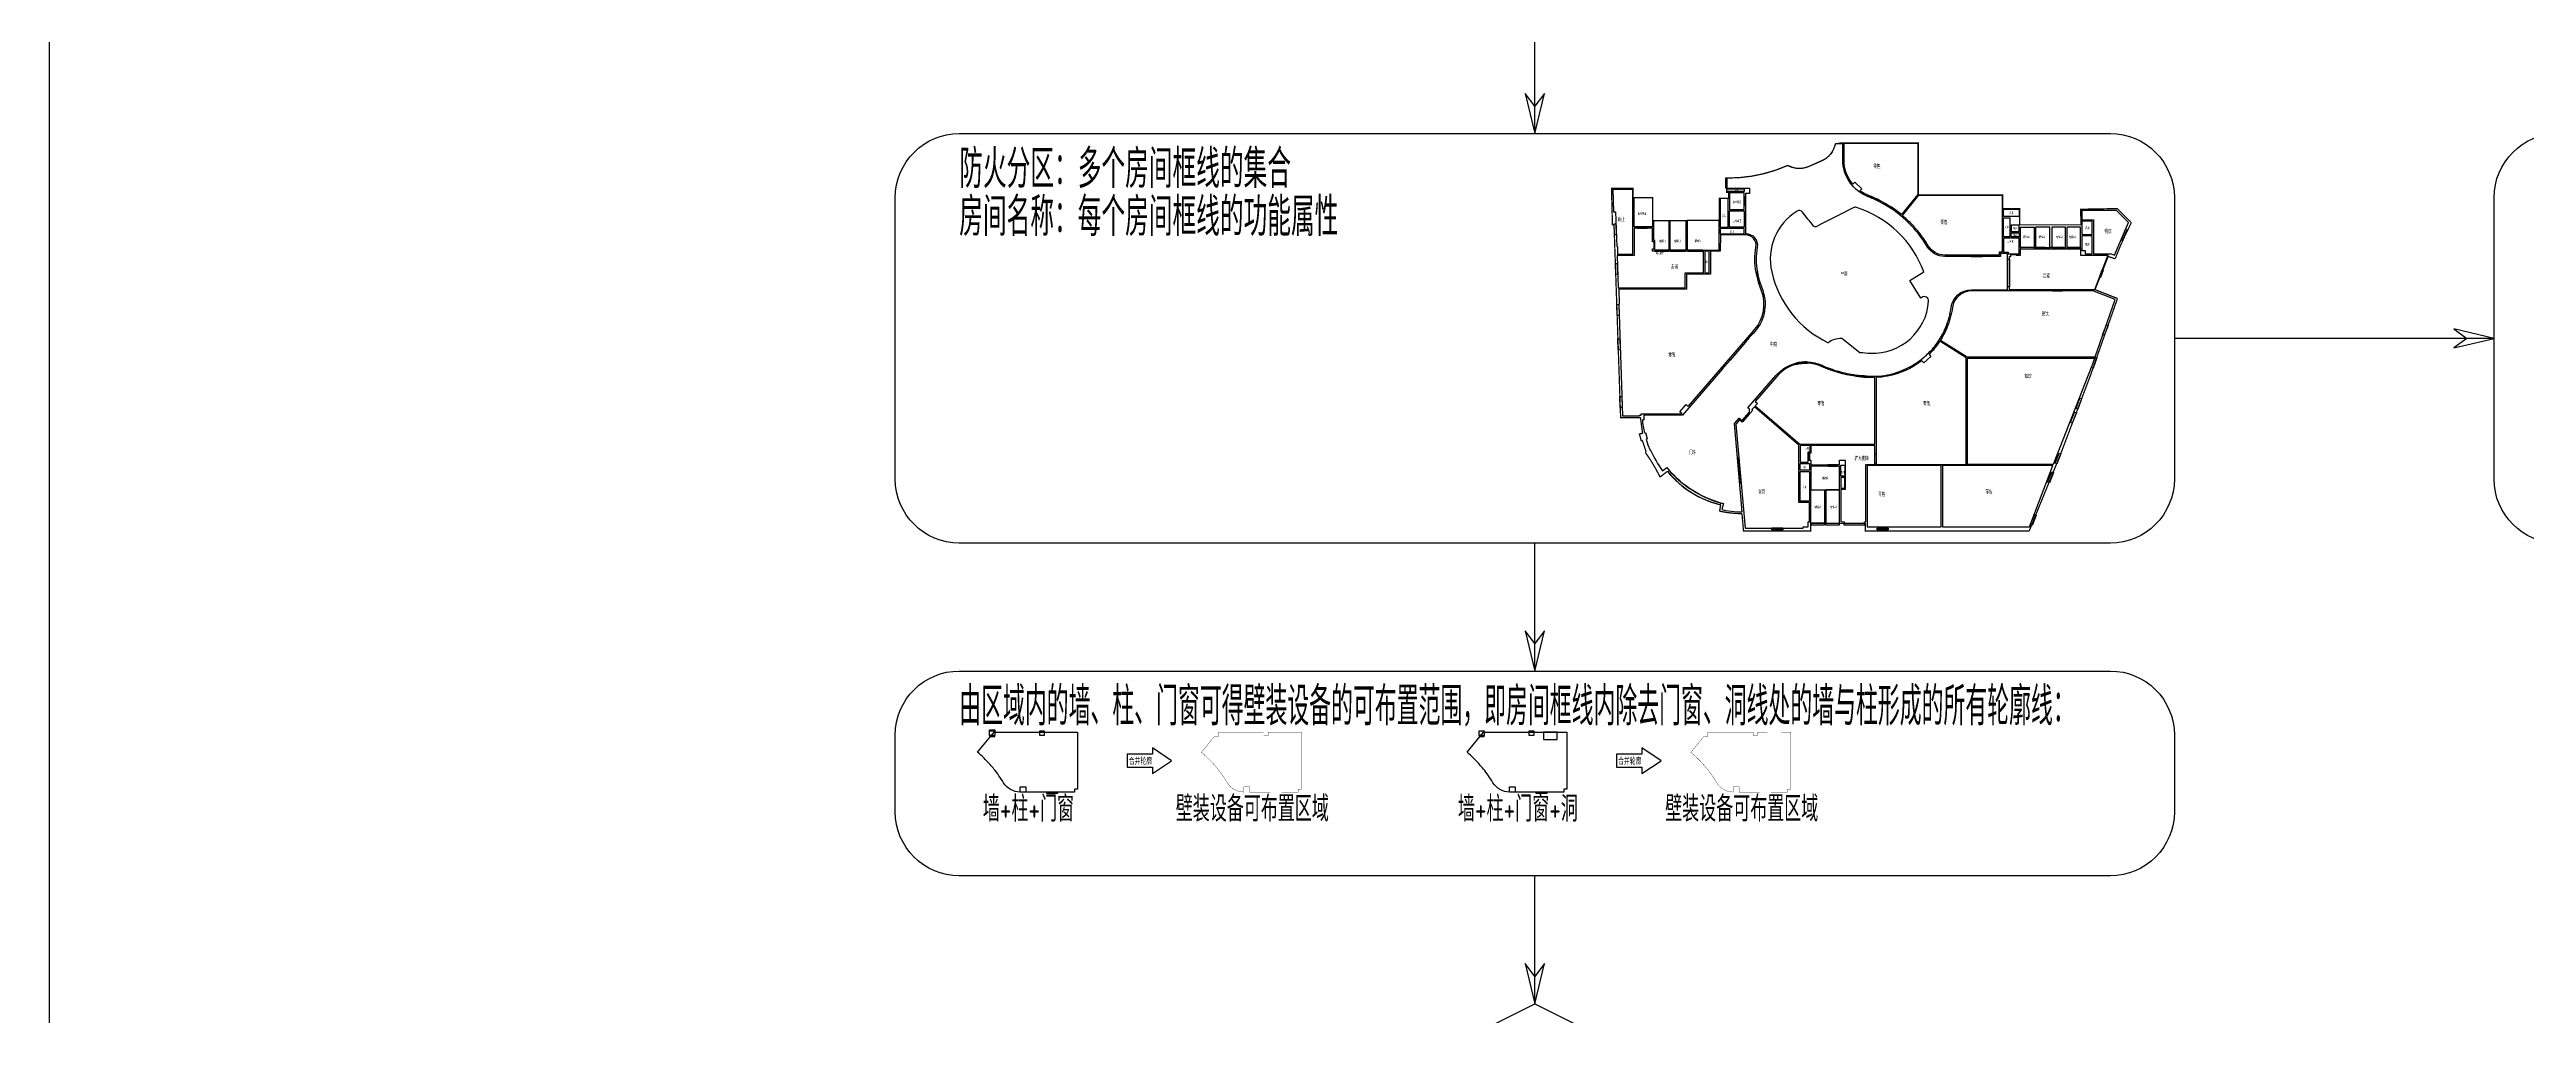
# Model space of a CAD drawing. Header units: millimetres. Extents: x 0 to 4164250, y 0 to 1261500.
# Drawn here: x 1289000 to 1676309, y 688664 to 839638 of the extents above; entities that cross this region are included whole.
import ezdxf
from ezdxf.enums import TextEntityAlignment as Align

# ---------------------------------------------------------------- set-up
doc = ezdxf.new("R2010")
doc.units = ezdxf.units.MM
doc.header["$LTSCALE"] = 1000
doc.linetypes.add('DASH', pattern=[0.35, 0.25, -0.1])
doc.layers.add('AD-AREA-DIVD', color=1, linetype='Continuous', true_color=0xff0000)
for name, color, linetype in [('AD-AREA-OUTL', 31, 'Continuous'), ('AD-NAME-ROOM', 9, 'Continuous'), ('AE-HOLE', 201, 'Continuous'), ('C-SHET-SHET', 144, 'Continuous'), ('E-UNIV-DIAG', 2, 'Continuous'), ('E-UNIV-NOTE', 6, 'Continuous'), ('可布置区域（壁装）', 5, 'Continuous'), ('房间框线', 30, 'Continuous'), ('柱子', 7, 'Continuous'), ('门窗框线', 114, 'Continuous')]:
    doc.layers.add(name, color=color, linetype=linetype)
doc.styles.add('TH-STYLE3', font='tssdeng.shx', dxfattribs={"width": 0.65, "bigfont": 'tssdchn.shx'})

msp = doc.modelspace()

# ---------------------------------------------------------------- linework, layer by layer
at = {"layer": 'AD-AREA-DIVD', "linetype": 'DASH', "ltscale": 2, "const_width": 200}
msp.add_lwpolyline([(1614526.2, 812581.55, 0.027793692), (1611996.54, 806942.75), (1610908.84, 807300.9), (1608844.05, 802107.79), (1612358.26, 800727.83, -0.018497551), (1598559.6, 764404.6), (1572951.37, 764404.61), (1572951.37, 765554.61), (1564401.37, 765554.61), (1564401.37, 764404.61), (1553879.14, 764404.61), (1553645.14, 767083.81, -0.047494855), (1550135.51, 767482.59), (1550315.03, 768460.59, -0.166932705), (1541990.15, 773726.91), (1540842.76, 772819.69, 0.038836248), (1538528.36, 776688.58), (1538668.9, 776748.28, -0.01876645), (1538064.79, 778553.11), (1537881.47, 778498.55), (1537606.65, 779549.62), (1538094.01, 779664.6), (1537764.34, 782118.6), (1534666.4, 782104.61), (1533634.78, 812268.2), (1533384.93, 812259.65), (1533240.19, 817954.6), (1536599.69, 817954.61), (1536599.69, 816504.61), (1539649.69, 816504.61), (1539701.37, 812914.61), (1550101.37, 812914.61), (1550101.37, 816404.61), (1551551.37, 816404.61), (1551551.37, 817304.61), (1551249.69, 817304.61), (1551249.69, 819554.61, 0.108474649), (1560796.06, 821527.5, 0.232535743), (1564070.18, 821363.71), (1566070.18, 822225.76, 0.246120268), (1568241.72, 824904.61), (1569351.37, 825054.61), (1581201.37, 825054.61), (1581201.37, 816904.61), (1594401.37, 816904.61), (1594401.37, 814754.61), (1597051.37, 814754.61), (1597051.37, 812244.61), (1606651.37, 812244.61), (1606599.69, 814674.61), (1612321.14, 814774.61)], format="xyb", close=True, dxfattribs=at)
at = {"layer": 'AD-AREA-OUTL'}
for points in [[(1581149.69, 816991.39), (1578564.96, 813838.8, 0.054873363), (1575116.07, 816084.17, 0.02394224), (1573472.21, 816817.48, -0.026927145), (1572762.66, 817139.09, -0.03976702), (1572087.75, 817561.18), (1572384.16, 817883.9), (1571279.41, 818898.56), (1570990.81, 818584.34, -0.175482196), (1569599.69, 822425.98), (1569599.69, 825004.61), (1581149.69, 825004.61)], [(1538299.55, 782504.61), (1538299.56, 781754.66), (1538062.77, 781754.66), (1538108.55, 781317.61), (1538240.29, 780435.84), (1538385.94, 779734.31), (1538579.73, 779780.3), (1538839.97, 778783.65), (1538647.88, 778727.65), (1538929.55, 777854.43), (1539260.77, 777010.56), (1539264.68, 777001.35), (1539356.72, 777040.45, 0.060061963), (1541239.12, 773777.44), (1541903.17, 774308.98), (1542537.1, 773542.88, 0.126743345), (1549874.61, 768874.31), (1550435.23, 768731.66), (1550440.72, 768730.38), (1550448.96, 768765.84), (1550741.18, 768697.97), (1550517.6, 767735.34), (1551121.78, 767612.93), (1552004.13, 767485.21), (1552913.05, 767406.76), (1553670.01, 767383.18), (1552457.94, 781170.78), (1553215.09, 782048.18), (1553669.34, 781656.19), (1554799.69, 782966.08), (1554799.69, 783436.49), (1554578.12, 783627.7), (1558931.92, 788672.97, -0.152021144), (1562059.68, 790621.32, -0.072967074), (1563848.86, 790818.37, -0.095966598), (1566146.44, 790286.88, 0.034470114), (1568718.56, 789348.67, 0.033817269), (1571394.36, 788769.27, 0.022939562), (1573185.41, 788590, 0.026827212), (1574599.03, 788577.26, 0.036888367), (1576386.44, 788789.83, 0.063254514), (1579387.08, 789779.06, 0.055680586), (1581712.16, 791223.97, 0.040683964), (1583204.61, 792610.47, 0.036628578), (1584319.05, 794023.99, 0.014108749), (1584704.97, 794631.13, 0.03662859), (1585511.74, 796240.21, 0.063674577), (1586348.58, 799331.69, -0.373636224), (1589519.95, 802104.61), (1595149.69, 802104.61), (1595149.69, 807754.61), (1594049.69, 807754.61), (1594049.69, 807304.61), (1585346.67, 807304.61, -0.263529203), (1582601.49, 808859.47, 0.034531757), (1581127.19, 810972.69, 0.024331231), (1579931.07, 812317.8, 0.081947128), (1575034.49, 815901.31, 0.024331231), (1573390.64, 816634.61, -0.307417986), (1569399.69, 822426.34), (1569399.69, 824904.61), (1568241.72, 824904.61, -0.246120268), (1566070.18, 822225.76), (1564070.18, 821363.71, -0.232535743), (1560796.06, 821527.5, -0.108464558), (1551249.69, 819554.61), (1551249.69, 817954.61), (1554799.69, 817954.61), (1554799.69, 817154.61), (1554199.69, 817154.61), (1554199.69, 810854.61, -0.471872406), (1556027.13, 808747.59, 0.086633803), (1556048.46, 804875.21, 0.033564408), (1556483.01, 803140.46, 0.008192837), (1556880.02, 801977.33, -0.290445672), (1555380.46, 795271.97, 0.036712269), (1554204.48, 793909.22), (1551775.1, 791094), (1550599.13, 789731.26), (1544362.93, 782504.61)], [(1569231.81, 794514.11), (1572049.96, 792312.34, 0.02233398), (1573736.46, 792169.03, 0.405015708), (1582828.38, 800298, 0.630813976), (1581757.6, 800906.65, -0.025087001), (1581590.63, 800802.32), (1579894.89, 803516.07), (1582067.21, 804873.49, 0.234123038), (1571534.58, 814955, 0.196520459), (1571044.44, 814913.47, -0.000160731), (1565252.78, 811954.63, -0.358308477), (1564818.4, 812050, -0.000187057), (1563105.85, 814228.64, 0.381789356), (1562253.16, 814379.9, 0.320902462), (1558289.8, 804897.49, 0.227112064), (1567103.98, 793812.84, -0.193706044)], [(1581296.98, 816854.61), (1594349.69, 816854.61), (1594349.69, 807954.61), (1593849.69, 807954.61), (1593849.69, 807504.61), (1585346.49, 807504.61, -0.263559575), (1582773.58, 808962.59, 0.034911741), (1581276.82, 811105.75, 0.023703058), (1580080.7, 812450.85, 0.024950908), (1578717.18, 813712.65)], [(1554199.69, 810654.61), (1550274.99, 810654.61), (1550249.69, 808104.61), (1548699.69, 808104.61), (1548699.69, 804554.61), (1544949.69, 804554.61), (1544949.69, 802204.61), (1534379.2, 802204.61), (1534459.69, 799851.11), (1534360.23, 799847.71), (1534956.31, 782404.61), (1537613.29, 782404.66), (1537613.29, 782504.63), (1537899.69, 782504.63), (1537899.69, 782704.61), (1544271.35, 782704.61), (1543930.66, 782998.61), (1544910.64, 784134.23), (1545251.33, 783840.24), (1555229.04, 795402.63), (1555625.89, 795862.5, 0.275125234), (1556694.6, 801907.12, -0.015821003), (1556291.7, 803082.14, -0.026668966), (1555851.76, 804839, -0.093537814), (1555830.05, 808781.63, 0.472698839)], [(1584691.78, 794229.15), (1588828.74, 791604.61), (1608843.72, 791604.62), (1611981.75, 800553.37), (1608527.85, 801904.61), (1589539.94, 801904.61, 0.375528552), (1586546.03, 799304.34, -0.063674577), (1585695.94, 796163.88, -0.03662859), (1584876.05, 794528.65, -0.014094469)], [(1555709.52, 784632.66), (1556050.21, 784338.66), (1555725.26, 783962.11), (1562686.88, 777954.61), (1574399.69, 777954.61), (1574399.69, 788369.62, -0.021143232), (1573165.47, 788390.8, -0.020165528), (1571374.42, 788570.07, -0.070822888), (1566065.61, 790105.25, 0.097129433), (1563871, 790617.38, 0.072777057), (1562081.82, 790420.32, 0.15346618), (1559083.33, 788542.31)]]:
    msp.add_lwpolyline(points, format="xyb", close=True, dxfattribs=at)
for points in [[(1536599.69, 807654.61), (1536599.69, 817754.61), (1533447.14, 817754.61), (1533566.07, 814277.28), (1533865.9, 814287.53), (1534052.12, 808842.44), (1534152.06, 808845.86), (1534192.8, 807654.61)], [(1551249.69, 817854.61), (1553999.15, 817854.61), (1553999.15, 817454.61), (1551249.69, 817454.61)], [(1551699.69, 814654.61), (1553999.69, 814654.61), (1553999.69, 817254.61), (1551699.69, 817254.61)], [(1539649.69, 811904.61), (1536799.69, 811904.61), (1536799.69, 816504.61), (1539649.69, 816504.61)], [(1551499.69, 816354.61), (1550249.69, 816354.61), (1550249.69, 811854.61), (1551499.69, 811854.61)], [(1551699.69, 814454.61), (1553999.69, 814454.61), (1553999.69, 811854.61), (1551699.69, 811854.61)], [(1594549.69, 814704.61), (1596999.69, 814704.61), (1596999.69, 813554.61), (1594549.69, 813554.61)], [(1595549.69, 810354.61), (1594549.69, 810354.61), (1594549.69, 813354.61), (1595549.69, 813354.61)], [(1606799.69, 814474.61), (1606799.69, 813004.61), (1608599.69, 813004.61), (1608599.69, 807704.61), (1611357.41, 807704.61), (1611871.75, 807495.14), (1614068.35, 812603.14), (1612196.88, 814474.61)], [(1547649.69, 808104.61), (1539649.69, 808104.61), (1539649.69, 808504.61), (1539899.69, 808504.61), (1539899.69, 809604.61), (1539649.69, 809604.61), (1539649.69, 811704.61), (1536799.69, 811704.61), (1536799.69, 807454.61), (1534099.58, 807454.61), (1534272.3, 802404.61), (1544749.69, 802404.61), (1544749.69, 804754.61), (1547649.69, 804754.61)], [(1539849.69, 812894.61), (1542199.69, 812894.61), (1542199.69, 808304.61), (1539999.69, 808304.61), (1539999.69, 809804.61), (1539849.69, 809804.61)], [(1542399.69, 812894.61), (1544849.69, 812894.61), (1544849.69, 808304.61), (1542399.69, 808304.61)], [(1550049.69, 812894.61), (1545049.69, 812894.61), (1545049.69, 808304.61), (1550049.69, 808304.61)], [(1553999.69, 811654.61), (1550249.69, 811654.61), (1550249.69, 810854.61), (1553999.69, 810854.61)], [(1594549.69, 810154.61), (1594549.69, 807954.61), (1595249.69, 807954.61), (1595249.69, 807704.61), (1596999.69, 807704.61), (1596999.69, 810154.61)], [(1596999.69, 812204.61), (1595749.69, 812204.61), (1595749.69, 811204.61), (1596999.69, 811204.61)], [(1595749.69, 811004.61), (1596999.69, 811004.61), (1596999.69, 810354.61), (1595749.69, 810354.61)], [(1597199.69, 811874.61), (1599349.69, 811874.61), (1599349.69, 808714.61), (1597199.69, 808714.61)], [(1599549.69, 808704.61), (1601799.69, 808704.61), (1601799.69, 811874.61), (1599549.69, 811874.61)], [(1602099.69, 808694.61), (1604249.69, 808694.61), (1604249.69, 811864.61), (1602099.69, 811864.61)], [(1604449.69, 808694.61), (1606599.69, 808694.61), (1606599.69, 811864.61), (1604449.69, 811864.61)], [(1608399.71, 812804.62), (1606799.69, 812804.62), (1606799.69, 810704.61), (1608399.71, 810704.61)], [(1608399.69, 807704.61), (1608399.47, 810504.19), (1606799.69, 810504.61), (1606799.69, 808204.63), (1607299.71, 808204.61), (1607299.71, 807704.61)], [(1548499.69, 808104.61), (1547849.69, 808104.61), (1547849.69, 804754.61), (1548499.69, 804754.61)], [(1608767.19, 802104.61), (1595449.69, 802104.61), (1595449.69, 807304.61), (1595699.69, 807304.61), (1595699.69, 807604.61), (1596499.69, 807604.61), (1596499.68, 807504.61), (1597199.68, 807504.61), (1597199.69, 808504.61), (1606599.69, 808504.61), (1606599.69, 807504.61), (1610828.34, 807504.61)], [(1588899.69, 791404.61), (1608816.86, 791404.61), (1602304.7, 774804.61), (1588899.69, 774804.61)], [(1554142.6, 764854.61), (1563199.69, 764854.61), (1563199.69, 765054.61), (1563999.69, 765054.61), (1563999.69, 765804.61), (1564199.69, 765804.61), (1564199.69, 768854.61), (1562549.69, 768854.61), (1562549.69, 777808.82), (1555594.6, 783810.69), (1555200.89, 783354.46), (1555314.45, 783256.46), (1553690.09, 781374.11), (1553235.84, 781766.1), (1552664.57, 781104.1)], [(1562749.69, 775154.61), (1563999.69, 775154.61), (1563999.69, 776754.61), (1564299.69, 776754.61), (1564299.69, 777754.61), (1562749.69, 777754.61)], [(1562749.69, 774954.61), (1564199.69, 774954.61), (1564199.69, 773904.61), (1562749.69, 773904.61)], [(1574399.69, 774804.61), (1574399.69, 777754.61), (1564399.69, 777754.61), (1564399.69, 776554.61), (1564199.69, 776554.61), (1564199.7, 775454.63), (1564399.67, 775454.63), (1564399.69, 774704.61), (1568899.68, 774704.61), (1568899.69, 775454.61), (1569799.69, 775454.61), (1569799.69, 770854.61), (1569099.69, 770854.61), (1569099.69, 765804.61), (1569599.72, 765804.61), (1569599.72, 765604.61), (1572799.72, 765604.52), (1572799.72, 765804.61), (1572999.69, 765804.61), (1572999.69, 774804.61)], [(1569699.69, 772954.61), (1569099.69, 772954.61), (1569099.69, 774654.63), (1569699.69, 774654.63)], [(1562749.69, 773704.61), (1564199.69, 773704.61), (1564199.69, 769054.61), (1562749.69, 769054.61)], [(1564399.69, 770834.61), (1568899.69, 770834.61), (1568899.69, 774504.61), (1564399.69, 774504.61)], [(1564399.69, 770834.61), (1566549.69, 770834.61), (1566549.69, 765604.61), (1564399.69, 765604.61)], [(1566749.17, 765604.61), (1568899.69, 765604.61), (1568899.69, 770834.61), (1566749.17, 770834.61)], [(1569699.69, 772754.61), (1569099.69, 772754.61), (1569099.69, 771054.61), (1569699.69, 771054.61)], [(1584799.69, 774604.61), (1573199.69, 774604.61), (1573199.69, 765054.61), (1584799.69, 765054.61)], [(1602225.54, 774604.61), (1584999.69, 774604.61), (1584999.69, 765054.61), (1598594.37, 765054.61)]]:
    msp.add_lwpolyline(points, close=True, dxfattribs=at)
msp.add_lwpolyline([(1574599.69, 788377.08), (1574599.69, 774804.61), (1588699.69, 774804.61), (1588699.69, 791449.63), (1584583.92, 794060.73, -0.003830145), (1584476.52, 793899.84, -0.03568477), (1583362.08, 792486.32, -0.013480636), (1582890.18, 791995.7), (1583193.11, 791649.23), (1582063.87, 790661.91), (1581760.96, 791008.35, -0.11787199), (1576410.12, 788590.71, -0.035684688), (1574622.71, 788378.14, -0.000456264), (1574599.69, 788377.08, 1.218045454)], format="xyb", dxfattribs=at)
at = {"layer": 'AE-HOLE'}
msp.add_lwpolyline([(1524752.39, 732933.58), (1522602.39, 732933.58), (1522602.39, 731783.56), (1524752.39, 731783.56)], close=True, dxfattribs=at)
at = {"layer": 'C-SHET-SHET'}
msp.add_lwpolyline([(1289000, 1261500), (1883500, 1261500), (1883500, 0), (1289000, 0)], close=True, dxfattribs=at)
at = {"layer": 'E-UNIV-DIAG'}
for points in [[(1521250, 826500), (1521250, 846500)], [(1521250, 826500), (1522750, 832776.24), (1521250, 830776.24), (1519750, 832776.24), (1521250, 826500)], [(1671250, 794500), (1621250, 794500)], [(1671250, 794500), (1664973.76, 796000), (1666973.76, 794500), (1664973.76, 793000), (1671250, 794500)], [(1521250, 742500), (1521250, 762500)], [(1521250, 742500), (1522750, 748776.24), (1521250, 746776.24), (1519750, 748776.24), (1521250, 742500)], [(1521250, 690500), (1521250, 710500)], [(1521250, 690500), (1522750, 696776.24), (1521250, 694776.24), (1519750, 696776.24), (1521250, 690500)]]:
    msp.add_lwpolyline(points, dxfattribs=at)
at = {"layer": 'E-UNIV-DIAG', "color": 3}
for points in [[(1611250, 762500), (1431250, 762500, -0.414213562), (1421250, 772500), (1421250, 816500, -0.414213562), (1431250, 826500), (1611250, 826500, -0.414213562), (1621250, 816500), (1621250, 772500, -0.414213562)], [(1861250, 762500), (1681250, 762500, -0.414213562), (1671250, 772500), (1671250, 816500, -0.414213562), (1681250, 826500), (1861250, 826500, -0.414213562), (1871250, 816500), (1871250, 772500, -0.414213562)]]:
    msp.add_lwpolyline(points, format="xyb", close=True, dxfattribs=at)
at = {"layer": 'E-UNIV-DIAG'}
msp.add_lwpolyline([(1611250, 710500), (1431250, 710500, -0.414213562), (1421250, 720500), (1421250, 732500, -0.414213562), (1431250, 742500), (1611250, 742500, -0.414213562), (1621250, 732500), (1621250, 720500, -0.414213562)], format="xyb", close=True, dxfattribs=at)
msp.add_lwpolyline([(1521250, 690500), (1541250, 680500), (1521250, 670500), (1501250, 680500)], close=True, dxfattribs=at)
at = {"layer": 'E-UNIV-NOTE'}
for points in [[(1464462.76, 728483.58), (1461462.76, 730483.58), (1461462.76, 729483.58), (1457494.12, 729483.58), (1457494.12, 727483.58), (1461462.76, 727483.58), (1461462.76, 726483.58), (1464462.76, 728483.58)], [(1540989.75, 728483.58), (1537989.75, 730483.58), (1537989.75, 729483.58), (1534021.11, 729483.58), (1534021.11, 727483.58), (1537989.75, 727483.58), (1537989.75, 726483.58), (1540989.75, 728483.58)]]:
    msp.add_lwpolyline(points, dxfattribs=at)
at = {"layer": '可布置区域（壁装）', "const_width": 50}
for points in [[(1479870.27, 723583.58), (1476650.4, 723583.58), (1476650.4, 724383.58), (1475750.4, 724383.58), (1475750.4, 723583.58), (1475747.2, 723583.58, -0.263559575), (1473174.29, 725041.56, 0.034911741), (1471677.52, 727184.72, 0.023703058), (1470481.41, 728529.82, 0.024950908), (1469117.88, 729791.62), (1471163.98, 732283.58), (1471800.41, 732283.58), (1471800.41, 732933.58), (1478850.4, 732933.58), (1478850.4, 732433.6), (1479550.4, 732433.6), (1479550.4, 732933.58), (1484750.4, 732933.58), (1484750.4, 724033.58), (1484250.4, 724033.58), (1484250.4, 723583.58), (1481670.27, 723583.58)], [(1556397.27, 723583.58), (1553177.39, 723583.58), (1553177.39, 724383.58), (1552277.39, 724383.58), (1552277.39, 723583.58), (1552274.19, 723583.58, -0.263559575), (1549701.28, 725041.56, 0.034911741), (1548204.52, 727184.72, 0.023703058), (1547008.4, 728529.82, 0.024950908), (1545644.88, 729791.62), (1547690.97, 732283.58), (1548327.4, 732283.58), (1548327.4, 732933.58), (1555377.39, 732933.58), (1555377.39, 732433.6), (1556077.39, 732433.6), (1556077.39, 732933.58), (1557602.39, 732933.58)]]:
    msp.add_lwpolyline(points, format="xyb", dxfattribs=at)
msp.add_lwpolyline([(1559752.39, 732933.58), (1561277.39, 732933.58), (1561277.39, 724033.58), (1560777.39, 724033.58), (1560777.39, 723583.58), (1558197.27, 723583.58)], dxfattribs=at)
at = {"layer": '房间框线'}
for points in [[(1436697.68, 732933.58), (1449750.4, 732933.58), (1449750.4, 724033.58), (1449250.4, 724033.58), (1449250.4, 723583.58), (1440747.2, 723583.58, -0.263559575), (1438174.29, 725041.56, 0.034911741), (1436677.52, 727184.72, 0.023703058), (1435481.41, 728529.82, 0.024950908), (1434117.88, 729791.62)], [(1513224.67, 732933.58), (1526277.39, 732933.58), (1526277.39, 724033.58), (1525777.39, 724033.58), (1525777.39, 723583.58), (1517274.19, 723583.58, -0.263559575), (1514701.28, 725041.56, 0.034911741), (1513204.52, 727184.72, 0.023703058), (1512008.4, 728529.82, 0.024950908), (1510644.88, 729791.62)]]:
    msp.add_lwpolyline(points, format="xyb", close=True, dxfattribs=at)
at = {"layer": '柱子'}
for points in [[(1436800.41, 733133.58), (1436000.41, 733133.58), (1436000.41, 733283.58), (1436800.41, 733283.58), (1436800.41, 733133.58)], [(1436000.41, 733133.58), (1436800.41, 733133.58), (1436800.41, 732433.58), (1436000.41, 732433.58)], [(1436800.41, 732433.58), (1436000.41, 732433.58), (1436000.41, 732283.58), (1436800.41, 732283.58), (1436800.41, 732433.58)], [(1443850.4, 733133.6), (1444550.4, 733133.6), (1444550.4, 732433.6), (1443850.4, 732433.6)], [(1512527.4, 733133.58), (1513327.4, 733133.58), (1513327.4, 732433.58), (1512527.4, 732433.58)], [(1513327.4, 732433.58), (1512527.4, 732433.58), (1512527.4, 732283.58), (1513327.4, 732283.58), (1513327.4, 732433.58)], [(1520377.39, 733133.6), (1521077.39, 733133.6), (1521077.39, 732433.6), (1520377.39, 732433.6)], [(1440750.4, 724383.58), (1441650.4, 724383.58), (1441650.4, 723583.58), (1440750.4, 723583.58)], [(1517277.39, 724383.58), (1518177.39, 724383.58), (1518177.39, 723583.58), (1517277.39, 723583.58)]]:
    msp.add_lwpolyline(points, close=True, dxfattribs=at)
at = {"layer": '门窗框线'}
for points in [[(1551249.69, 819554.61), (1551049.69, 819554.61), (1551049.69, 818004.61), (1551249.69, 818004.61)], [(1554199.69, 813774.61), (1553999.69, 813774.61), (1553999.69, 812534.61), (1554199.69, 812534.61)], [(1538819.69, 811904.61), (1537179.69, 811904.61), (1537179.69, 811704.61), (1538819.69, 811704.61)], [(1612912.31, 809924.61), (1613162.68, 809817.32), (1613848.93, 811393.72), (1613599.82, 811503.87)], [(1542199.69, 808304.61), (1540049.69, 808304.61), (1540049.69, 808104.61), (1542199.69, 808104.61)], [(1547499.69, 808304.61), (1545149.69, 808304.61), (1545149.69, 808104.61), (1547499.69, 808104.61)], [(1591269.57, 807504.61), (1589469.57, 807504.61), (1589469.57, 807304.61), (1591269.57, 807304.61)], [(1595149.69, 806854.61), (1595449.69, 806854.61), (1595449.69, 802554.61), (1595149.69, 802554.61)], [(1595699.69, 807704.61), (1596499.68, 807704.61), (1596499.68, 807604.61), (1595699.69, 807604.61)], [(1599349.69, 808714.61), (1597199.69, 808714.61), (1597199.69, 808504.61), (1599349.69, 808504.61)], [(1601099.69, 808704.61), (1599549.69, 808704.61), (1599549.69, 808514.61), (1601099.69, 808514.61)], [(1603949.69, 808694.61), (1601799.69, 808694.61), (1601799.69, 808504.61), (1603949.69, 808504.61)], [(1606599.69, 808694.61), (1604449.69, 808694.61), (1604449.69, 808504.61), (1606599.69, 808504.61)], [(1603749.69, 802104.61), (1602199.69, 802104.61), (1602199.69, 801904.61), (1603749.69, 801904.61)], [(1609735.33, 804087.12), (1610164.03, 805207.94), (1609977.23, 805279.39), (1609548.53, 804158.57)], [(1610888.31, 796531.17), (1610301.65, 794923.46), (1610030.61, 795024.96), (1610630.59, 796627.12)], [(1609142.13, 791445.76), (1608555.47, 789838.06), (1608284.43, 789939.56), (1608884.41, 791541.71)], [(1605935.43, 782846.91), (1605292.48, 781251.29), (1605003.14, 781370.59), (1605655.09, 782961.99)], [(1606741.73, 785058.29), (1606155.07, 783450.59), (1605884.03, 783552.09), (1606484.01, 785154.25)], [(1553150.1, 775836.25), (1552928.61, 775816.78), (1553086.24, 774023.7), (1553313.09, 774044.33)], [(1564199.69, 776554.61), (1563999.69, 776554.61), (1563999.69, 775454.61), (1564199.69, 775454.61)], [(1568599.69, 774704.61), (1567049.69, 774704.61), (1567049.69, 774504.61), (1568599.69, 774504.61)], [(1571449.69, 777954.61), (1572999.69, 777954.61), (1572999.69, 777754.61), (1571449.69, 777754.61)], [(1574399.69, 776454.61), (1574599.69, 776454.61), (1574599.69, 774904.61), (1574399.69, 774904.61)], [(1553334, 773744.32), (1553112.51, 773724.85), (1553270.14, 771931.77), (1553496.99, 771952.4)], [(1564449.69, 765604.61), (1566499.17, 765604.61), (1566499.17, 765304.61), (1564449.69, 765304.61)], [(1566749.17, 765604.61), (1568849.17, 765604.61), (1568849.17, 765304.61), (1566749.17, 765304.61)], [(1569599.72, 765604.61), (1572799.71, 765604.58), (1572799.71, 765304.58), (1569599.72, 765304.61)], [(1574789.41, 764854.61), (1576509.4, 764854.61), (1576509.4, 764580.23), (1574789.41, 764580.23)], [(1446670.27, 723583.58), (1444870.27, 723583.58), (1444870.27, 723383.58), (1446670.27, 723383.58)], [(1523197.27, 723583.58), (1521397.27, 723583.58), (1521397.27, 723383.58), (1523197.27, 723383.58)]]:
    msp.add_lwpolyline(points, close=True, dxfattribs=at)
at = {"layer": '门窗框线', "elevation": 0}
for points in [[(1554199.69, 816574.61), (1553999.69, 816574.61), (1553999.69, 815334.61), (1554199.69, 815334.61)], [(1544749.69, 808304.59), (1542399.69, 808304.59), (1542399.69, 808104.61), (1544749.69, 808104.61)], [(1603524.09, 776460.55), (1602881.14, 774864.93), (1602591.81, 774984.23), (1603243.76, 776575.63)], [(1602357.86, 773516.09), (1601714.91, 771920.47), (1601425.57, 772039.77), (1602077.53, 773631.18)], [(1599648.42, 766846.11), (1599005.47, 765250.48), (1598716.13, 765369.78), (1599368.09, 766961.19)], [(1558317.05, 764855.12), (1560037.04, 764855.12), (1560037.04, 764580.07), (1558317.05, 764580.07)]]:
    msp.add_lwpolyline(points, close=True, dxfattribs=at)
at = {"layer": '门窗框线'}
for points in [[(1575116.07, 816084.17), (1575034.49, 815901.31, 0.024331233), (1573390.64, 816634.61), (1573472.21, 816817.48), (1574312.34, 816469.03)], [(1556048.46, 804875.21), (1555851.76, 804839, 0.026668967), (1556291.7, 803082.14), (1556483.01, 803140.46, -0.033564407)], [(1555229.04, 795402.63), (1555380.46, 795271.97, 0.036712262), (1554204.48, 793909.22), (1554053.07, 794039.88)], [(1583204.61, 792610.47), (1583362.08, 792486.32, 0.035684762), (1584476.52, 793899.84), (1584319.05, 794023.99, -0.036628976)], [(1584704.97, 794631.13), (1584884.21, 794541.26, 0.035393985), (1585690.99, 796150.33), (1585511.74, 796240.21, -0.036627441)], [(1571394.36, 788769.27), (1571374.42, 788570.07, 0.020165526), (1573165.47, 788390.8), (1573185.41, 788590, -0.022939564)]]:
    msp.add_lwpolyline(points, format="xyb", close=True, dxfattribs=at)
at = {"layer": '门窗框线', "elevation": 0}
for points in [[(1533930.46, 812400.36), (1533989.72, 810681.38), (1533689.42, 810671.11), (1533631.11, 812390.12), (1533930.46, 812400.36)], [(1534141.21, 806223.58), (1534200.48, 804504.6), (1533900.18, 804494.33), (1533841.86, 806213.34), (1534141.21, 806223.58)], [(1534360.64, 799807.7), (1534419.9, 798088.73), (1534119.61, 798078.45), (1534061.29, 799797.47), (1534360.64, 799807.7)], [(1534545.21, 794410.86), (1534604.48, 792691.88), (1534304.18, 792681.61), (1534245.87, 794400.62), (1534545.21, 794410.86)]]:
    msp.add_lwpolyline(points, dxfattribs=at)
at = {"layer": '门窗框线'}
for points in [[(1551623.69, 791224.67), (1551775.1, 791094), (1550599.13, 789731.26), (1550447.71, 789861.92), (1551623.69, 791224.67)], [(1534853.31, 785416.13), (1534912.58, 783697.16), (1534612.28, 783686.89), (1534553.97, 785405.9), (1534853.31, 785416.13)], [(1553669.34, 781656.19), (1553820.75, 781525.53), (1554800.73, 782661.15), (1554649.32, 782791.81), (1553669.34, 781656.19)]]:
    msp.add_lwpolyline(points, dxfattribs=at)
msp.add_lwpolyline([(1562059.68, 790621.32), (1562081.82, 790420.32, -0.072777135), (1563871, 790617.38), (1563848.86, 790818.37, 0.072967067), (1562059.68, 790621.32)], format="xyb", dxfattribs=at)
at = {"layer": '门窗框线', "elevation": 0}
msp.add_lwpolyline([(1542271.32, 773859.34), (1542028.96, 773616.97, 0.163063006), (1550291.98, 768491.8), (1550356.11, 768759.22, -0.145177687)], format="xyb", close=True, dxfattribs=at)

# ---------------------------------------------------------------- texts
at = {"layer": 'AD-NAME-ROOM', "style": 'TH-STYLE3', "width": 0.7}
for s, p in [('零售.', (1574191.21, 821069.43)), ('商业.', (1534182.32, 812760.08)), ('零售.', (1584693.13, 812307.12)), ('餐饮', (1610334.81, 810890.82)), ('走道', (1542562.31, 805337.89)), ('走道', (1600699.41, 803943.84)), ('餐饮', (1600519.08, 797992.57)), ('零售.', (1542139.16, 791586.5)), ('餐饮', (1597825.61, 788274.69)), ('零售', (1565443.28, 783996.24)), ('零售.', (1581958.33, 783996.24)), ('门斗', (1545369.5, 776349.22)), ('扩大楼梯', (1571237.56, 775402.74)), ('餐饮', (1556192.79, 770197.67)), ('零售.', (1591731.24, 770197.67)), ('零售.', (1574951.59, 769797.95))]:
    msp.add_text(s, height=600, rotation=0.0030599, dxfattribs=at).set_placement(p)
at = {"layer": 'AD-NAME-ROOM', "linetype": 'ByBlock', "style": 'TH-STYLE3'}
for s, height, rotation, width, p in [('风井', 350, 0.0030599, 0.7, (1552847.19, 817656.34)), ('电梯井道', 375, 0.0030599, 0.7, (1538023.25, 814001.49)), ('风井', 375, 0.0030599, 0.7, (1550848.47, 813656.9)), ('电梯井道', 375, 0.0030599, 0.7, (1552821.06, 815822.64)), ('风井', 375, 0.0030599, 0.7, (1595772, 814127.47)), ('楼梯间', 375, 0.0030599, 0.7, (1541156.27, 809735.14)), ('楼梯间', 375, 0.0030599, 0.7, (1543505.62, 809735.14)), ('楼梯间', 375, 0.0030599, 0.7, (1546761.22, 809735.14)), ('风井', 375, 0.0030599, 0.7, (1552085.37, 811214.96)), ('电梯井道', 375, 0.0030599, 0.7, (1552854.81, 812854.84)), ('风井', 375, 0.0030599, 0.7, (1595047, 811852.47)), ('弱电间', 375, 0.0030599, 0.7, (1595607.75, 809657.71)), ('风井', 375, 0.0030599, 0.7, (1596372, 811702.47)), ('风井', 375, 0.0030599, 0.7, (1596372, 810677.47)), ('楼梯间', 375, 0.0030599, 0.7, (1598151.95, 810354.3)), ('楼梯间', 375, 0.0030599, 0.7, (1600546.96, 810354.3)), ('楼梯间', 375, 0.0030599, 0.7, (1603249.5, 810354.3)), ('楼梯间', 375, 0.0030599, 0.7, (1605262.43, 810354.3)), ('风井', 375, 0.0030599, 0.7, (1607646.86, 811765.48)), ('固定窗井', 375, 0.0030599, 0.7, (1540775.18, 807835.77)), ('风井', 375, 0.0030599, 0.7, (1548172, 806427.47)), ('风井', 375, 0.0030599, 0.7, (1607633.51, 809157.01)), ('水井', 350, 359.9971586, 0.6, (1563802.42, 777268.64)), ('风井', 350, 359.9971586, 0.6, (1563411.77, 774365.77)), ('风井', 350, 359.9971586, 0.6, (1563445.96, 771245.05)), ('楼梯间', 375, 0.0030599, 0.7, (1566683.31, 772653.57)), ('风井', 350, 359.9971586, 0.6, (1569432.95, 773552.39)), ('风井', 350, 359.9971586, 0.6, (1569452.05, 771245.05)), ('楼梯间', 375, 0.0030599, 0.7, (1565443.59, 768149.13)), ('楼梯间', 375, 0.0030599, 0.7, (1567910.9, 768149.13))]:
    msp.add_text(s, height=height, rotation=rotation, dxfattribs=dict(at, width=width)).set_placement(p, align=Align.MIDDLE)
at = {"layer": 'AD-NAME-ROOM', "style": 'TH-STYLE3', "width": 0.7}
for p in [(1569610.52, 804661.1), (1558582.07, 793632.65)]:
    msp.add_text('中庭', height=600, rotation=0.0030599, dxfattribs=at).set_placement(p, align=Align.MIDDLE)
at = {"layer": 'E-UNIV-NOTE', "style": 'TH-STYLE3'}
for s, width, p in [('防火分区：多个房间框线的集合', 0.65, (1431250, 821000)), ('房间名称：每个房间框线的功能属性', 0.65, (1431250, 813500)), ('由区域内的墙、柱、门窗可得壁装设备的可布置范围，即房间框线内除去门窗、洞线处的墙与柱形成的所有轮廓线：', 0.6, (1431250, 737000))]:
    msp.add_text(s, height=6000, dxfattribs=dict(at, width=width)).set_placement(p, align=Align.MIDDLE_LEFT)
at = {"layer": 'E-UNIV-NOTE', "style": 'TH-STYLE3', "width": 0.7}
for s, height, p in [('合并轮廓', 1000, (1459572.57, 728483.58)), ('合并轮廓', 1000, (1536099.57, 728483.58)), ('墙+柱+门窗', 4000, (1442072.57, 721177.81)), ('壁装设备可布置区域', 4000, (1477072.57, 721177.81)), ('墙+柱+门窗+洞', 4000, (1518599.57, 721177.81)), ('壁装设备可布置区域', 4000, (1553599.57, 721177.81))]:
    msp.add_text(s, height=height, dxfattribs=at).set_placement(p, align=Align.MIDDLE)

doc.saveas('drawing.dxf')
